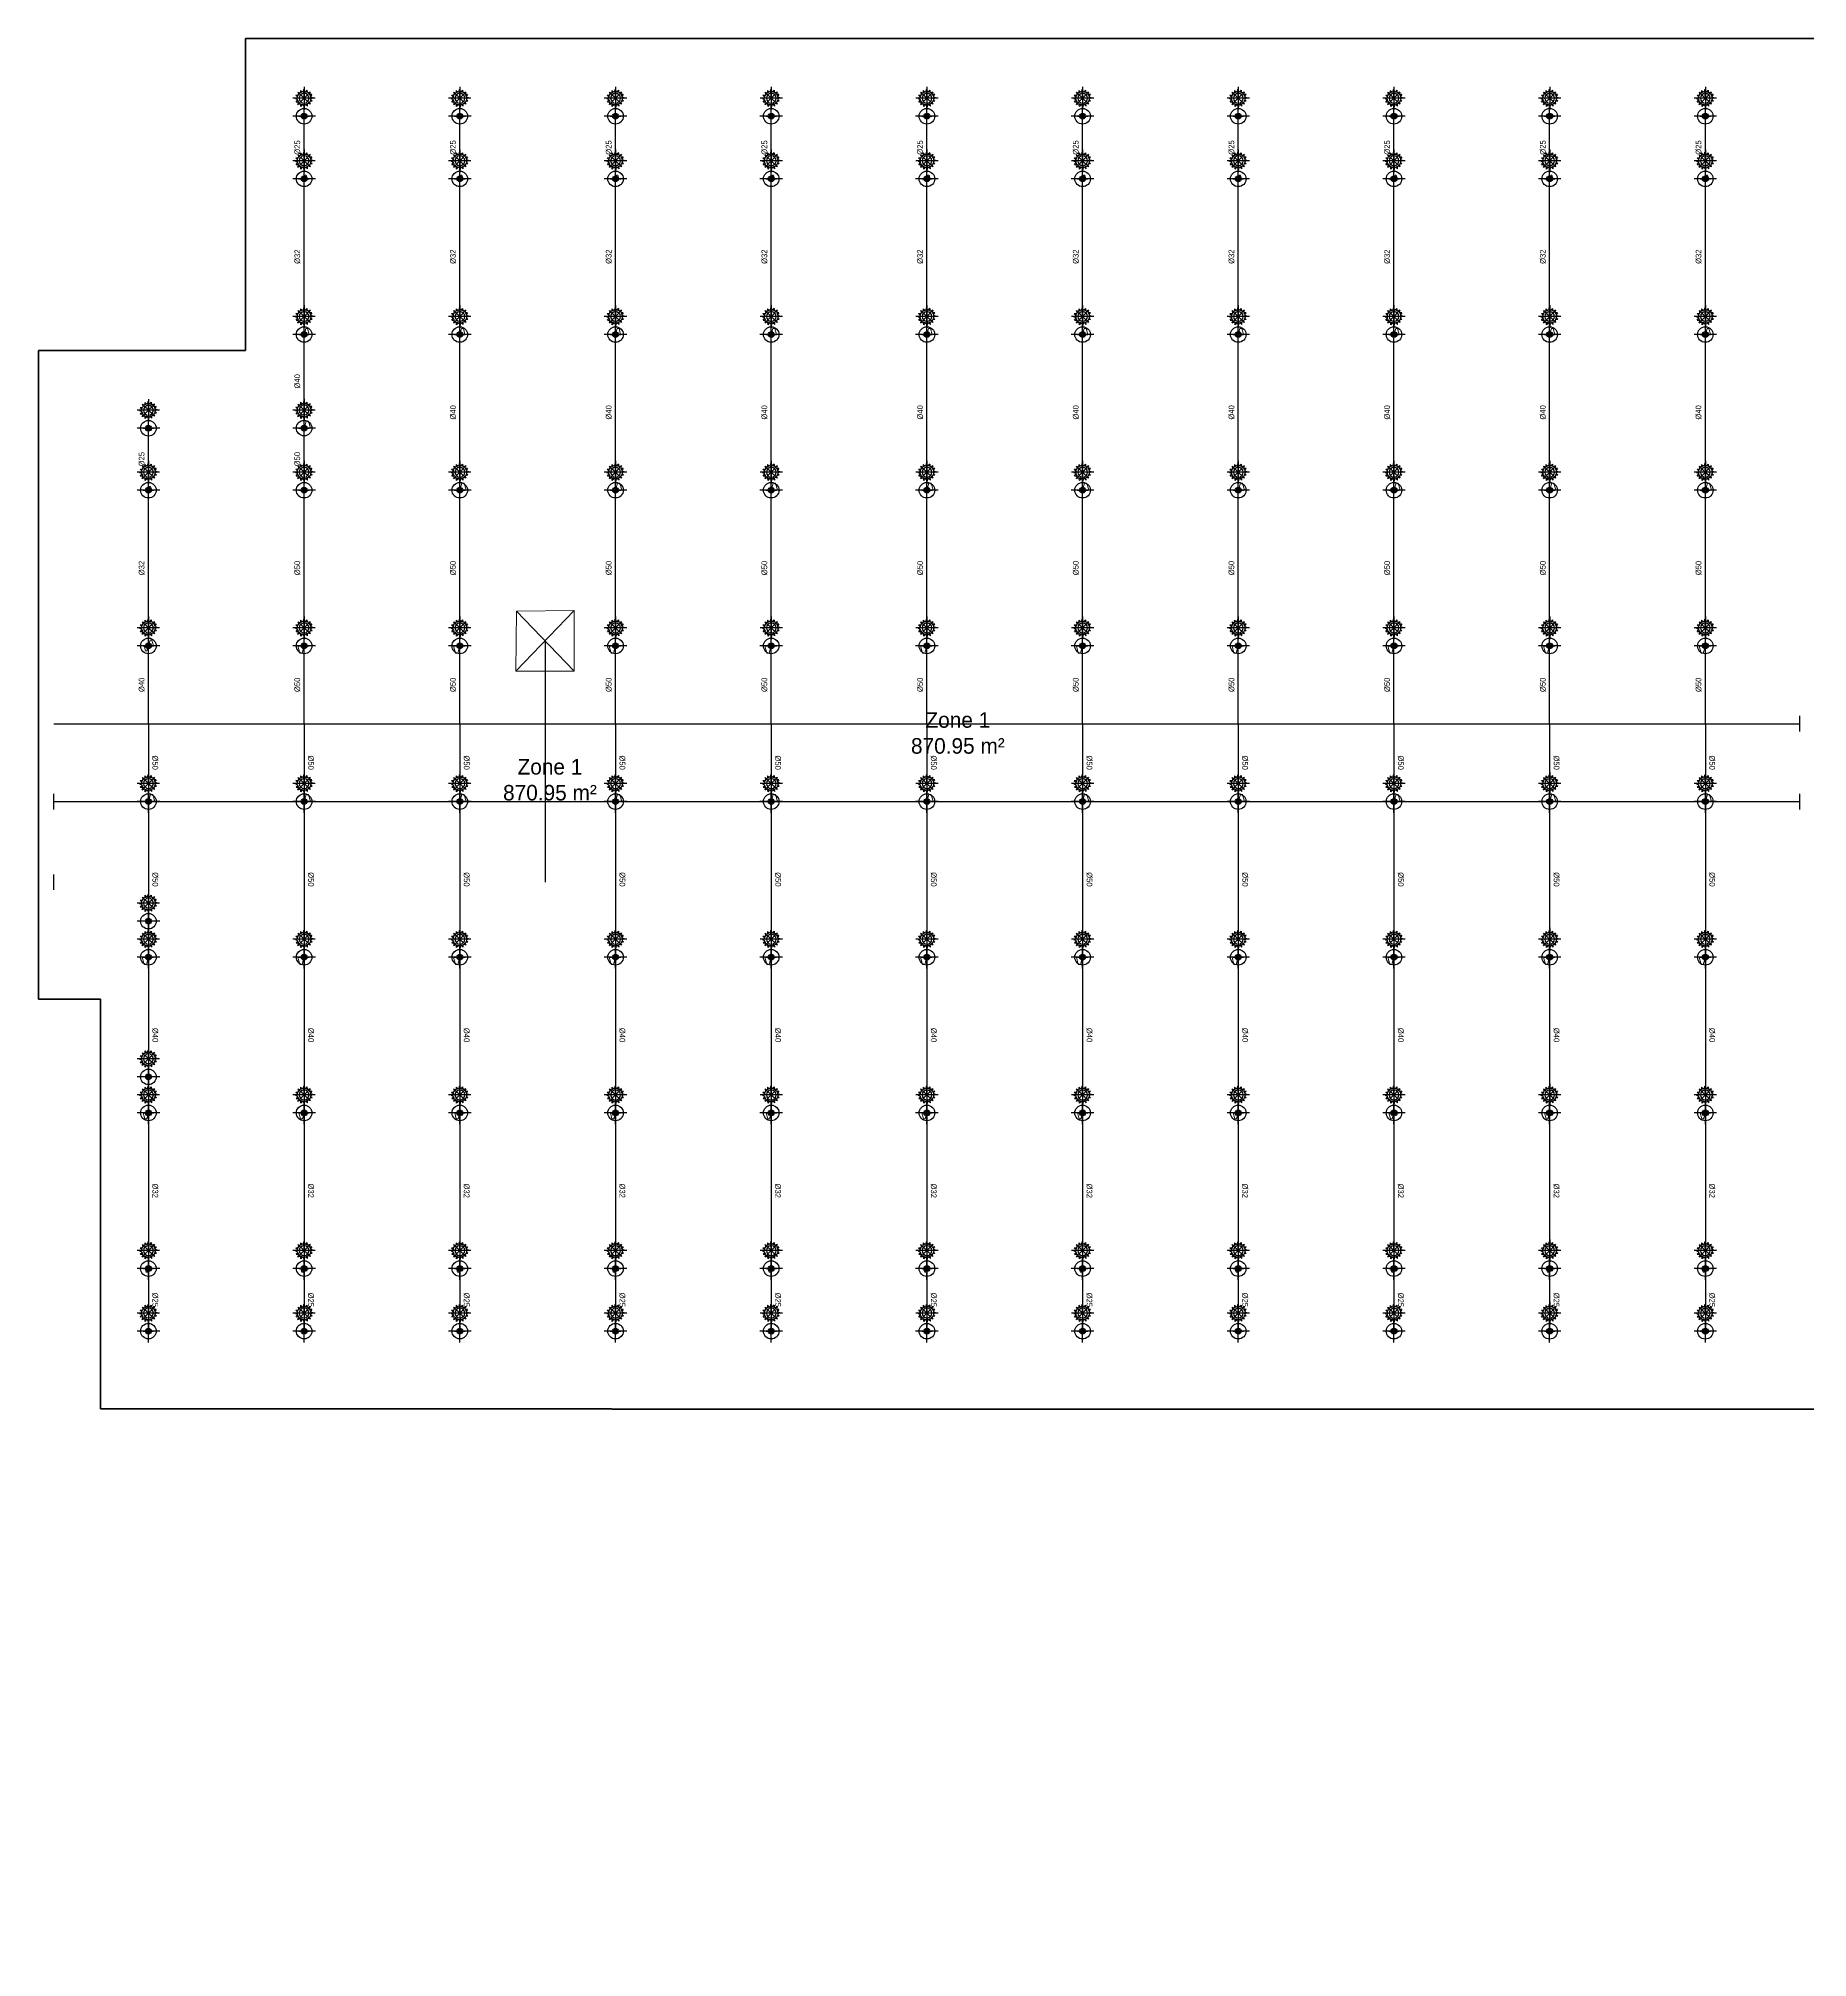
# Model space of a CAD drawing. Header units: millimetres. Extents: x 1706 to 534926, y -578380 to 27192.
# Drawn here: x 214492 to 248583, y -330616 to -293631 of the extents above; entities that cross this region are included whole.
import ezdxf

# ---------------------------------------------------------------- set-up
doc = ezdxf.new("R2010")
doc.units = ezdxf.units.MM
doc.linetypes.add('DASHDOT', pattern=[1, 0.5, -0.25, 0, -0.25])
doc.linetypes.add('DASHED', pattern=[19.05, 12.7, -6.35])
doc.layers.get('0').update_dxf_attribs({"color": 251})
for name, color, linetype in [('25∅', 1, 'DASHDOT'), ('floor boundary', 5, 'Continuous'), ('sprinkler - pipe branch', 1, 'Continuous'), ('sprinkler - pipe branch labels', 7, 'Continuous'), ('sprinkler - pipe branch markers', 8, 'Continuous'), ('sprinkler - pipe main', 1, 'Continuous'), ('sprinkler - pipe reducer', 30, 'Continuous'), ('sprinkler - sprinkler (above)', 4, 'Continuous'), ('sprinkler - zone label', 7, 'Continuous')]:
    doc.layers.add(name, color=color, linetype=linetype)
doc.layers.add('FF-PENDENT SPRINKLER', color=7, linetype='Continuous', true_color=0xcc0099)
doc.layers.add('McD-FIRE-SPRINKLER LINES', color=1, linetype='Continuous', lineweight=9)

# ---------------------------------------------------------------- blocks, each defined once
blk = doc.blocks.new('shaft')
at = {"layer": 'McD-FIRE-SPRINKLER LINES'}
blk.add_lwpolyline([(-550, 570), (-564, -585), (564, -585), (564, 584)], close=True, dxfattribs=at)
for points in [[(564, 584), (-564, -585)], [(-550, 570), (564, -585)]]:
    blk.add_lwpolyline(points, dxfattribs=at)
blk = doc.blocks.new('UPRIGHT SPRINKLER -68°C')
at = {"color": 5}
for p, q in [((-106, 3, 3), (-81, 13, 3)), ((-106, 3, 3), (-82, -7, 3)), ((-74, 76, 3), (-49, 65, 3)), ((-74, 76, 3), (-64, 51, 3)), ((3, 106, 3), (-9, 80, 3)), ((3, 106, 3), (13, 79, 3)), ((76, 74, 3), (49, 63, 3)), ((76, 74, 3), (65, 47, 3)), ((105, -3, 3), (79, 9, 3)), ((-76, -73, 3), (-66, -49, 3)), ((-76, -73, 3), (-53, -63, 3)), ((-4, -105, 3), (-13, -81, 3)), ((-4, -105, 3), (7, -81, 3)), ((72, -77, 3), (47, -66, 3)), ((72, -77, 3), (62, -51, 3)), ((105, -3, 3), (79, -13, 3))]:
    blk.add_line(p, q, dxfattribs=at)
at = {"color": 6}
for p, q in [((-1, -1, 3), (-106, 4, 3)), ((-96, 45, 3), (-78, 25, 3)), ((-96, 45, 3), (-69, 44, 3)), ((72, -77, 3), (-74, 76, 3)), ((-36, 100, 3), (-38, 72, 3)), ((-36, 100, 3), (-17, 79, 3)), ((-1, -1, 3), (3, 106, 3)), ((76, 74, 3), (-1, -1, 3)), ((43, 98, 3), (21, 77, 3)), ((43, 98, 3), (42, 68, 3)), ((99, 38, 3), (70, 39, 3)), ((99, 38, 3), (78, 18, 3)), ((-99, -35, 3), (-80, -18, 3)), ((-99, -35, 3), (-74, -36, 3)), ((-76, -73, 3), (-1, -1, 3)), ((-45, -95, 3), (-44, -70, 3)), ((-45, -95, 3), (-26, -78, 3)), ((-1, -1, 3), (-4, -105, 3)), ((-1, -1, 3), (105, -3, 3)), ((36, -98, 3), (19, -79, 3)), ((36, -98, 3), (38, -72, 3)), ((96, -43, 3), (69, -42, 3)), ((96, -43, 3), (77, -22, 3))]:
    blk.add_line(p, q, dxfattribs=at)
at = {"color": 5, "elevation": 3}
for points in [[(-1, -136), (-1, 135)], [(-137, -1), (135, -1)]]:
    blk.add_lwpolyline(points, dxfattribs=at)
at = {"color": 3}
blk.add_circle((-1, -1, 3), 59.2, dxfattribs=at)
at = {"color": 5}
for start, end in [(140.8422, 170.3714), (95.6315, 125.6992), (51.7639, 79.8685), (6.8313, 35.8146), (184.8407, 216.5012), (230.6178, 261.7138), (276.0216, 306.5945), (321.5184, 351.2266)]:
    blk.add_arc((-1, -1, 3), 81.1, start, end, dxfattribs=at)
blk = doc.blocks.new('PENDENT SPRINKLER (RG)')
at = {"linetype": 'Continuous', "extrusion": (0.000667552, -0.000166966, 1)}
h = blk.add_hatch(color=5, dxfattribs=at)
h.dxf.hatch_style = 1
edge = h.paths.add_edge_path()
edge.add_arc((0, 0), 56.7, 44.562, 404.562, ccw=False)
at = {"layer": '25∅', "linetype": 'Continuous', "extrusion": (0.000667552, -0.000166966, 1)}
h = blk.add_hatch(color=5, dxfattribs=at)
h.dxf.hatch_style = 1
edge = h.paths.add_edge_path()
edge.add_arc((0, 0), 56.7, 44.562, 404.562, ccw=False)
at = {"color": 222, "linetype": 'Continuous', "true_color": 0xcc0099, "extrusion": (0.000667073, -0.000166479, 1)}
for points in [[(0, -217), (0, 217)], [(-217, 0), (217, 0)]]:
    blk.add_lwpolyline(points, dxfattribs=at)
at = {"color": 222, "linetype": 'Continuous', "true_color": 0xcc0099, "extrusion": (0.000667552, -0.000166966, 1)}
blk.add_circle((0, 0), 150, dxfattribs=at)
at = {"color": 5, "linetype": 'Continuous', "extrusion": (0.000667552, -0.000166966, 1)}
blk.add_circle((0, 0), 56.7, dxfattribs=at)
at = {"layer": '25∅', "color": 5, "linetype": 'Continuous', "extrusion": (0.000667552, -0.000166966, 1)}
blk.add_circle((0, 0), 56.7, dxfattribs=at)
at = {"layer": 'FF-PENDENT SPRINKLER', "extrusion": (1.02436e-19, 0, -1), "xscale": 1.588226225829954, "yscale": 1.588226225829954, "zscale": 1.588226225829954}
blk.add_blockref('UPRIGHT SPRINKLER -68°C', (-346, 1, -4), dxfattribs=at)
blk = doc.blocks.new('reducer')
at = {"layer": 'McD-FIRE-SPRINKLER LINES'}
blk.add_lwpolyline([(16, 55), (33, 55), (48, 0), (0, 0)], close=True, dxfattribs=at)

msp = doc.modelspace()

# ---------------------------------------------------------------- linework, layer by layer
at = {"layer": 'floor boundary'}
msp.add_lwpolyline([(218479.997, -293630.746), (218479.997, -299642.747), (214491.998, -299646.032), (214491.998, -312142.747), (215691.997, -312142.747), (215691.997, -320042.746), (264462.784, -320045.747), (264541.957, -330615.509), (289041.997, -330615.509), (289041.997, -320054.747), (337892.001, -320042.746), (337892.001, -312142.747), (339091.998, -312142.747), (339091.998, -299642.747), (335103.997, -299642.747), (335091.997, -293630.746)], close=True, dxfattribs=at)
at = {"layer": 'floor boundary', "linetype": 'DASHED'}
for points in [[(214491.998, -299646.032), (214491.998, -312142.747), (215691.997, -312142.747), (215691.997, -320042.746), (248733.2, -320044.779), (248733.2, -293630.746), (218479.997, -293630.746), (218479.997, -299642.747)], [(248733.2, -293630.746), (248733.2, -320044.779), (215691.997, -320042.746), (215691.997, -312142.747), (214491.998, -312142.747), (214491.998, -299646.032), (218479.997, -299642.747), (218479.997, -293630.746)]]:
    msp.add_lwpolyline(points, close=True, dxfattribs=at)
at = {"layer": 'McD-FIRE-SPRINKLER LINES'}
msp.add_lwpolyline([(218479.997, -293630.746), (218479.997, -299642.747), (214491.998, -299646.032), (214491.998, -312142.747), (215691.997, -312142.747), (215691.997, -320042.746), (264462.784, -320045.747), (264541.957, -330615.509), (289041.997, -330615.509), (289041.997, -320054.747), (337892.001, -320042.746), (337892.001, -312142.747), (339091.998, -312142.747), (339091.998, -299642.747), (335103.997, -299642.747), (335091.997, -293630.746)], close=True, dxfattribs=at)
at = {"layer": 'sprinkler - pipe branch'}
for points in [[(219612.599, -296337.762), (219612.599, -295130.746)], [(222612.599, -296337.762), (222612.599, -295130.746)], [(225612.599, -296337.762), (225612.599, -295130.746)], [(228612.599, -296337.762), (228612.599, -295130.746)], [(231612.599, -296337.762), (231612.599, -295130.746)], [(234612.599, -296337.762), (234612.599, -295130.746)], [(237612.599, -296337.762), (237612.599, -295130.746)], [(240612.599, -296337.762), (240612.599, -295130.746)], [(243612.599, -296337.762), (243612.599, -295130.746)], [(246612.599, -296337.762), (246612.599, -295130.746)], [(219612.599, -299337.762), (219612.599, -296337.762)], [(222612.599, -299337.762), (222612.599, -296337.762)], [(225612.599, -299337.762), (225612.599, -296337.762)], [(228612.599, -299337.762), (228612.599, -296337.762)], [(231612.599, -299337.762), (231612.599, -296337.762)], [(234612.599, -299337.762), (234612.599, -296337.762)], [(237612.599, -299337.762), (237612.599, -296337.762)], [(240612.599, -299337.762), (240612.599, -296337.762)], [(243612.599, -299337.762), (243612.599, -296337.762)], [(246612.599, -299337.762), (246612.599, -296337.762)], [(219612.599, -301141.814), (219612.599, -299337.762)], [(222612.599, -302337.762), (222612.599, -299337.762)], [(225612.599, -302337.762), (225612.599, -299337.762)], [(228612.599, -302337.762), (228612.599, -299337.762)], [(231612.599, -302337.762), (231612.599, -299337.762)], [(234612.599, -302337.762), (234612.599, -299337.762)], [(237612.599, -302337.762), (237612.599, -299337.762)], [(240612.599, -302337.762), (240612.599, -299337.762)], [(243612.599, -302337.762), (243612.599, -299337.762)], [(246612.599, -302337.762), (246612.599, -299337.762)], [(216612.599, -302337.762), (216612.599, -301144.285)], [(219612.599, -302337.762), (219612.599, -301141.814)], [(216612.599, -305337.762), (216612.599, -302337.762)], [(219612.599, -305337.762), (219612.599, -302337.762)], [(222612.599, -305337.762), (222612.599, -302337.762)], [(225612.599, -305337.762), (225612.599, -302337.762)], [(228612.599, -305337.762), (228612.599, -302337.762)], [(231612.599, -305337.762), (231612.599, -302337.762)], [(234612.599, -305337.762), (234612.599, -302337.762)], [(237612.599, -305337.762), (237612.599, -302337.762)], [(240612.599, -305337.762), (240612.599, -302337.762)], [(243612.599, -305337.762), (243612.599, -302337.762)], [(246612.599, -305337.762), (246612.599, -302337.762)], [(216612.599, -306837.762), (216612.599, -305337.762)], [(219612.599, -306837.762), (219612.599, -305337.762)], [(222612.599, -306837.762), (222612.599, -305337.762)], [(225612.599, -306837.762), (225612.599, -305337.762)], [(228612.599, -306837.762), (228612.599, -305337.762)], [(231612.599, -306837.762), (231612.599, -305337.762)], [(234612.599, -306837.762), (234612.599, -305337.762)], [(237612.599, -306837.762), (237612.599, -305337.762)], [(240612.599, -306837.762), (240612.599, -305337.762)], [(243612.599, -306837.762), (243612.599, -305337.762)], [(246612.599, -306837.762), (246612.599, -305337.762)], [(216612.599, -306837.762), (216612.599, -308337.762)], [(219612.599, -306837.762), (219612.599, -308337.762)], [(222612.599, -306837.762), (222612.599, -308337.762)], [(225612.599, -306837.762), (225612.599, -308337.762)], [(228612.599, -306837.762), (228612.599, -308337.762)], [(231612.599, -306837.762), (231612.599, -308337.762)], [(234612.599, -306837.762), (234612.599, -308337.762)], [(237612.599, -306837.762), (237612.599, -308337.762)], [(240612.599, -306837.762), (240612.599, -308337.762)], [(243612.599, -306837.762), (243612.599, -308337.762)], [(246612.599, -306837.762), (246612.599, -308337.762)], [(216612.599, -308337.762), (216612.599, -311337.762)], [(219612.599, -308337.762), (219612.599, -311337.762)], [(222612.599, -308337.762), (222612.599, -311337.762)], [(225612.599, -308337.762), (225612.599, -311337.762)], [(228612.599, -308337.762), (228612.599, -311337.762)], [(231612.599, -308337.762), (231612.599, -311337.762)], [(234612.599, -308337.762), (234612.599, -311337.762)], [(237612.599, -308337.762), (237612.599, -311337.762)], [(240612.599, -308337.762), (240612.599, -311337.762)], [(243612.599, -308337.762), (243612.599, -311337.762)], [(246612.599, -308337.762), (246612.599, -311337.762)], [(216612.599, -311337.762), (216612.599, -314337.762)], [(219612.599, -311337.762), (219612.599, -314337.762)], [(222612.599, -311337.762), (222612.599, -314337.762)], [(225612.599, -311337.762), (225612.599, -314337.762)], [(228612.599, -311337.762), (228612.599, -314337.762)], [(231612.599, -311337.762), (231612.599, -314337.762)], [(234612.599, -311337.762), (234612.599, -314337.762)], [(237612.599, -311337.762), (237612.599, -314337.762)], [(240612.599, -311337.762), (240612.599, -314337.762)], [(243612.599, -311337.762), (243612.599, -314337.762)], [(246612.599, -311337.762), (246612.599, -314337.762)], [(216612.599, -314337.762), (216612.599, -317337.762)], [(219612.599, -314337.762), (219612.599, -317337.762)], [(222612.599, -314337.762), (222612.599, -317337.762)], [(225612.599, -314337.762), (225612.599, -317337.762)], [(228612.599, -314337.762), (228612.599, -317337.762)], [(231612.599, -314337.762), (231612.599, -317337.762)], [(234612.599, -314337.762), (234612.599, -317337.762)], [(237612.599, -314337.762), (237612.599, -317337.762)], [(240612.599, -314337.762), (240612.599, -317337.762)], [(243612.599, -314337.762), (243612.599, -317337.762)], [(246612.599, -314337.762), (246612.599, -317337.762)], [(216612.599, -317337.762), (216612.599, -318542.802)], [(219612.599, -317337.762), (219612.599, -318542.987)], [(222612.599, -317337.762), (222612.599, -318543.172)], [(225612.599, -317337.762), (225612.599, -318543.356)], [(228612.599, -317337.762), (228612.599, -318543.541)], [(231612.599, -317337.762), (231612.599, -318543.725)], [(234612.599, -317337.762), (234612.599, -318543.91)], [(237612.599, -317337.762), (237612.599, -318544.095)], [(240612.599, -317337.762), (240612.599, -318544.279)], [(243612.599, -317337.762), (243612.599, -318544.464)], [(246612.599, -317337.762), (246612.599, -318544.648)]]:
    msp.add_lwpolyline(points, dxfattribs=at)
at = {"layer": 'sprinkler - pipe branch markers'}
for p, q in [((219512.599, -295130.746), (219712.599, -295130.746)), ((222512.599, -295130.746), (222712.599, -295130.746)), ((225512.599, -295130.746), (225712.599, -295130.746)), ((228512.599, -295130.746), (228712.599, -295130.746)), ((231512.599, -295130.746), (231712.599, -295130.746)), ((234512.599, -295130.746), (234712.599, -295130.746)), ((237512.599, -295130.746), (237712.599, -295130.746)), ((240512.599, -295130.746), (240712.599, -295130.746)), ((243512.599, -295130.746), (243712.599, -295130.746)), ((246512.599, -295130.746), (246712.599, -295130.746)), ((219512.599, -296337.762), (219712.599, -296337.762)), ((222512.599, -296337.762), (222712.599, -296337.762)), ((225512.599, -296337.762), (225712.599, -296337.762)), ((228512.599, -296337.762), (228712.599, -296337.762)), ((231512.599, -296337.762), (231712.599, -296337.762)), ((234512.599, -296337.762), (234712.599, -296337.762)), ((237512.599, -296337.762), (237712.599, -296337.762)), ((240512.599, -296337.762), (240712.599, -296337.762)), ((243512.599, -296337.762), (243712.599, -296337.762)), ((246512.599, -296337.762), (246712.599, -296337.762)), ((219512.599, -299337.762), (219712.599, -299337.762)), ((222512.599, -299337.762), (222712.599, -299337.762)), ((225512.599, -299337.762), (225712.599, -299337.762)), ((228512.599, -299337.762), (228712.599, -299337.762)), ((231512.599, -299337.762), (231712.599, -299337.762)), ((234512.599, -299337.762), (234712.599, -299337.762)), ((237512.599, -299337.762), (237712.599, -299337.762)), ((240512.599, -299337.762), (240712.599, -299337.762)), ((243512.599, -299337.762), (243712.599, -299337.762)), ((246512.599, -299337.762), (246712.599, -299337.762)), ((216512.599, -301144.285), (216712.599, -301144.285)), ((219512.599, -301141.814), (219712.599, -301141.814)), ((216512.599, -302337.762), (216712.599, -302337.762)), ((219512.599, -302337.762), (219712.599, -302337.762)), ((222512.599, -302337.762), (222712.599, -302337.762)), ((225512.599, -302337.762), (225712.599, -302337.762)), ((228512.599, -302337.762), (228712.599, -302337.762)), ((231512.599, -302337.762), (231712.599, -302337.762)), ((234512.599, -302337.762), (234712.599, -302337.762)), ((237512.599, -302337.762), (237712.599, -302337.762)), ((240512.599, -302337.762), (240712.599, -302337.762)), ((243512.599, -302337.762), (243712.599, -302337.762)), ((246512.599, -302337.762), (246712.599, -302337.762)), ((216512.599, -305337.762), (216712.599, -305337.762)), ((219512.599, -305337.762), (219712.599, -305337.762)), ((222512.599, -305337.762), (222712.599, -305337.762)), ((225512.599, -305337.762), (225712.599, -305337.762)), ((228512.599, -305337.762), (228712.599, -305337.762)), ((231512.599, -305337.762), (231712.599, -305337.762)), ((234512.599, -305337.762), (234712.599, -305337.762)), ((237512.599, -305337.762), (237712.599, -305337.762)), ((240512.599, -305337.762), (240712.599, -305337.762)), ((243512.599, -305337.762), (243712.599, -305337.762)), ((246512.599, -305337.762), (246712.599, -305337.762)), ((216512.599, -308337.762), (216712.599, -308337.762)), ((219512.599, -308337.762), (219712.599, -308337.762)), ((222512.599, -308337.762), (222712.599, -308337.762)), ((225512.599, -308337.762), (225712.599, -308337.762)), ((228512.599, -308337.762), (228712.599, -308337.762)), ((231512.599, -308337.762), (231712.599, -308337.762)), ((234512.599, -308337.762), (234712.599, -308337.762)), ((237512.599, -308337.762), (237712.599, -308337.762)), ((240512.599, -308337.762), (240712.599, -308337.762)), ((243512.599, -308337.762), (243712.599, -308337.762)), ((246512.599, -308337.762), (246712.599, -308337.762)), ((216512.599, -311337.762), (216712.599, -311337.762)), ((219512.599, -311337.762), (219712.599, -311337.762)), ((222512.599, -311337.762), (222712.599, -311337.762)), ((225512.599, -311337.762), (225712.599, -311337.762)), ((228512.599, -311337.762), (228712.599, -311337.762)), ((231512.599, -311337.762), (231712.599, -311337.762)), ((234512.599, -311337.762), (234712.599, -311337.762)), ((237512.599, -311337.762), (237712.599, -311337.762)), ((240512.599, -311337.762), (240712.599, -311337.762)), ((243512.599, -311337.762), (243712.599, -311337.762)), ((246512.599, -311337.762), (246712.599, -311337.762)), ((216512.599, -314337.762), (216712.599, -314337.762)), ((219512.599, -314337.762), (219712.599, -314337.762)), ((222512.599, -314337.762), (222712.599, -314337.762)), ((225512.599, -314337.762), (225712.599, -314337.762)), ((228512.599, -314337.762), (228712.599, -314337.762)), ((231512.599, -314337.762), (231712.599, -314337.762)), ((234512.599, -314337.762), (234712.599, -314337.762)), ((237512.599, -314337.762), (237712.599, -314337.762)), ((240512.599, -314337.762), (240712.599, -314337.762)), ((243512.599, -314337.762), (243712.599, -314337.762)), ((246512.599, -314337.762), (246712.599, -314337.762)), ((216512.599, -317337.762), (216712.599, -317337.762)), ((219512.599, -317337.762), (219712.599, -317337.762)), ((222512.599, -317337.762), (222712.599, -317337.762)), ((225512.599, -317337.762), (225712.599, -317337.762)), ((228512.599, -317337.762), (228712.599, -317337.762)), ((231512.599, -317337.762), (231712.599, -317337.762)), ((234512.599, -317337.762), (234712.599, -317337.762)), ((237512.599, -317337.762), (237712.599, -317337.762)), ((240512.599, -317337.762), (240712.599, -317337.762)), ((243512.599, -317337.762), (243712.599, -317337.762)), ((246512.599, -317337.762), (246712.599, -317337.762)), ((216512.599, -318542.802), (216712.599, -318542.802)), ((219512.599, -318542.987), (219712.599, -318542.987)), ((222512.599, -318543.172), (222712.599, -318543.172)), ((225512.599, -318543.356), (225712.599, -318543.356)), ((228512.599, -318543.541), (228712.599, -318543.541)), ((231512.599, -318543.725), (231712.599, -318543.725)), ((234512.599, -318543.91), (234712.599, -318543.91)), ((237512.599, -318544.095), (237712.599, -318544.095)), ((240512.599, -318544.279), (240712.599, -318544.279)), ((243512.599, -318544.464), (243712.599, -318544.464)), ((246512.599, -318544.648), (246712.599, -318544.648))]:
    msp.add_line(p, q, dxfattribs=at)
at = {"layer": 'sprinkler - pipe main', "elevation": 0.226}
for points in [[(224254.207, -305239.002), (224254.207, -309891.436)], [(214791.81, -310041.436), (214791.81, -309741.436)]]:
    msp.add_lwpolyline(points, dxfattribs=at)
at = {"layer": 'sprinkler - pipe main'}
for points in [[(224254.207, -305239.002), (224254.207, -308337.762)], [(214791.998, -306837.762), (248433.2, -306837.762)], [(248433.2, -306987.762), (248433.2, -306687.762)], [(214791.998, -308487.762), (214791.998, -308187.762)], [(214791.998, -308337.762), (248433.2, -308337.762)], [(248433.2, -308487.762), (248433.2, -308187.762)]]:
    msp.add_lwpolyline(points, dxfattribs=at)

# ---------------------------------------------------------------- block references
at = {"layer": 'McD-FIRE-SPRINKLER LINES'}
msp.add_blockref('shaft', (224254.207, -305239.002, 0.226), dxfattribs=at)
at = {"layer": 'sprinkler - pipe reducer', "color": 30}
for p, xscale, yscale, zscale in [((219612.599, -296337.762), 1.271941932564014, 1.271941932564014, 1.271941932564014), ((222612.599, -296337.762), 1.271941932564014, 1.271941932564014, 1.271941932564014), ((225612.599, -296337.762), 1.271941932564014, 1.271941932564014, 1.271941932564014), ((228612.599, -296337.762), 1.271941932564014, 1.271941932564014, 1.271941932564014), ((231612.599, -296337.762), 1.271941932564014, 1.271941932564014, 1.271941932564014), ((234612.599, -296337.762), 1.271941932564014, 1.271941932564014, 1.271941932564014), ((237612.599, -296337.762), 1.271941932564014, 1.271941932564014, 1.271941932564014), ((240612.599, -296337.762), 1.271941932564014, 1.271941932564014, 1.271941932564014), ((243612.599, -296337.762), 1.271941932564014, 1.271941932564014, 1.271941932564014), ((246612.599, -296337.762), 1.271941932564014, 1.271941932564014, 1.271941932564014), ((219612.599, -299337.762), 2.061508256296826, 2.061508256296826, 2.061508256296826), ((222612.599, -299337.762), 2.061508256296826, 2.061508256296826, 2.061508256296826), ((225612.599, -299337.762), 2.061508256296826, 2.061508256296826, 2.061508256296826), ((228612.599, -299337.762), 2.061508256296826, 2.061508256296826, 2.061508256296826), ((231612.599, -299337.762), 2.061508256296826, 2.061508256296826, 2.061508256296826), ((234612.599, -299337.762), 2.061508256296826, 2.061508256296826, 2.061508256296826), ((237612.599, -299337.762), 2.061508256296826, 2.061508256296826, 2.061508256296826), ((240612.599, -299337.762), 2.061508256296826, 2.061508256296826, 2.061508256296826), ((243612.599, -299337.762), 2.061508256296826, 2.061508256296826, 2.061508256296826), ((246612.599, -299337.762), 2.061508256296826, 2.061508256296826, 2.061508256296826), ((219612.599, -301141.814), 2.5, 2.5, 2.5), ((216612.599, -302337.762), 1.271941932564014, 1.271941932564014, 1.271941932564014), ((222612.599, -302337.762), 2.5, 2.5, 2.5), ((225612.599, -302337.762), 2.5, 2.5, 2.5), ((228612.599, -302337.762), 2.5, 2.5, 2.5), ((231612.599, -302337.762), 2.5, 2.5, 2.5), ((234612.599, -302337.762), 2.5, 2.5, 2.5), ((237612.599, -302337.762), 2.5, 2.5, 2.5), ((240612.599, -302337.762), 2.5, 2.5, 2.5), ((243612.599, -302337.762), 2.5, 2.5, 2.5), ((246612.599, -302337.762), 2.5, 2.5, 2.5), ((216612.599, -305337.762), 2.061508256296826, 2.061508256296826, 2.061508256296826), ((216612.599, -308337.762), 2.5, 2.5, 2.5), ((219612.599, -308337.762), 2.5, 2.5, 2.5), ((222612.599, -308337.762), 2.5, 2.5, 2.5), ((225612.599, -308337.762), 2.5, 2.5, 2.5), ((228612.599, -308337.762), 2.5, 2.5, 2.5), ((231612.599, -308337.762), 2.5, 2.5, 2.5), ((234612.599, -308337.762), 2.5, 2.5, 2.5), ((237612.599, -308337.762), 2.5, 2.5, 2.5), ((240612.599, -308337.762), 2.5, 2.5, 2.5), ((243612.599, -308337.762), 2.5, 2.5, 2.5), ((246612.599, -308337.762), 2.5, 2.5, 2.5)]:
    msp.add_blockref('reducer', p, dxfattribs=dict(at, xscale=xscale, yscale=yscale, zscale=zscale))
at = {"layer": 'sprinkler - pipe reducer', "color": 30, "rotation": 180}
for p, xscale, yscale, zscale in [((216612.599, -305337.762), 1.765756799923288, 1.765756799923288, 1.765756799923288), ((219612.599, -305337.762), 2.5, 2.5, 2.5), ((222612.599, -305337.762), 2.5, 2.5, 2.5), ((225612.599, -305337.762), 2.5, 2.5, 2.5), ((228612.599, -305337.762), 2.5, 2.5, 2.5), ((231612.599, -305337.762), 2.5, 2.5, 2.5), ((234612.599, -305337.762), 2.5, 2.5, 2.5), ((237612.599, -305337.762), 2.5, 2.5, 2.5), ((240612.599, -305337.762), 2.5, 2.5, 2.5), ((243612.599, -305337.762), 2.5, 2.5, 2.5), ((246612.599, -305337.762), 2.5, 2.5, 2.5), ((216612.599, -311337.762), 2.5, 2.5, 2.5), ((219612.599, -311337.762), 2.5, 2.5, 2.5), ((222612.599, -311337.762), 2.5, 2.5, 2.5), ((225612.599, -311337.762), 2.5, 2.5, 2.5), ((228612.599, -311337.762), 2.5, 2.5, 2.5), ((231612.599, -311337.762), 2.5, 2.5, 2.5), ((234612.599, -311337.762), 2.5, 2.5, 2.5), ((237612.599, -311337.762), 2.5, 2.5, 2.5), ((240612.599, -311337.762), 2.5, 2.5, 2.5), ((243612.599, -311337.762), 2.5, 2.5, 2.5), ((246612.599, -311337.762), 2.5, 2.5, 2.5), ((216612.599, -314337.762), 2.061508256296826, 2.061508256296826, 2.061508256296826), ((219612.599, -314337.762), 2.061508256296826, 2.061508256296826, 2.061508256296826), ((222612.599, -314337.762), 2.061508256296826, 2.061508256296826, 2.061508256296826), ((225612.599, -314337.762), 2.061508256296826, 2.061508256296826, 2.061508256296826), ((228612.599, -314337.762), 2.061508256296826, 2.061508256296826, 2.061508256296826), ((231612.599, -314337.762), 2.061508256296826, 2.061508256296826, 2.061508256296826), ((234612.599, -314337.762), 2.061508256296826, 2.061508256296826, 2.061508256296826), ((237612.599, -314337.762), 2.061508256296826, 2.061508256296826, 2.061508256296826), ((240612.599, -314337.762), 2.061508256296826, 2.061508256296826, 2.061508256296826), ((243612.599, -314337.762), 2.061508256296826, 2.061508256296826, 2.061508256296826), ((246612.599, -314337.762), 2.061508256296826, 2.061508256296826, 2.061508256296826), ((216612.599, -317337.762), 1.271941932564014, 1.271941932564014, 1.271941932564014), ((219612.599, -317337.762), 1.271941932564014, 1.271941932564014, 1.271941932564014), ((222612.599, -317337.762), 1.271941932564014, 1.271941932564014, 1.271941932564014), ((225612.599, -317337.762), 1.271941932564014, 1.271941932564014, 1.271941932564014), ((228612.599, -317337.762), 1.271941932564014, 1.271941932564014, 1.271941932564014), ((231612.599, -317337.762), 1.271941932564014, 1.271941932564014, 1.271941932564014), ((234612.599, -317337.762), 1.271941932564014, 1.271941932564014, 1.271941932564014), ((237612.599, -317337.762), 1.271941932564014, 1.271941932564014, 1.271941932564014), ((240612.599, -317337.762), 1.271941932564014, 1.271941932564014, 1.271941932564014), ((243612.599, -317337.762), 1.271941932564014, 1.271941932564014, 1.271941932564014), ((246612.599, -317337.762), 1.271941932564014, 1.271941932564014, 1.271941932564014)]:
    msp.add_blockref('reducer', p, dxfattribs=dict(at, xscale=xscale, yscale=yscale, zscale=zscale))
at = {"layer": 'sprinkler - sprinkler (above)', "rotation": 90}
for p in [(219612.599, -295130.746), (222612.599, -295130.746), (225612.599, -295130.746), (228612.599, -295130.746), (231612.599, -295130.746), (234612.599, -295130.746), (237612.599, -295130.746), (240612.599, -295130.746), (243612.599, -295130.746), (246612.599, -295130.746), (219612.599, -296337.762), (222612.599, -296337.762), (225612.599, -296337.762), (228612.599, -296337.762), (231612.599, -296337.762), (234612.599, -296337.762), (237612.599, -296337.762), (240612.599, -296337.762), (243612.599, -296337.762), (246612.599, -296337.762), (219612.599, -299337.762), (222612.599, -299337.762), (225612.599, -299337.762), (228612.599, -299337.762), (231612.599, -299337.762), (234612.599, -299337.762), (237612.599, -299337.762), (240612.599, -299337.762), (243612.599, -299337.762), (246612.599, -299337.762), (216612.599, -301144.285), (219612.599, -301141.814), (216612.599, -302337.762), (219612.599, -302337.762), (222612.599, -302337.762), (225612.599, -302337.762), (228612.599, -302337.762), (231612.599, -302337.762), (234612.599, -302337.762), (237612.599, -302337.762), (240612.599, -302337.762), (243612.599, -302337.762), (246612.599, -302337.762), (216612.599, -305337.762), (219612.599, -305337.762), (222612.599, -305337.762), (225612.599, -305337.762), (228612.599, -305337.762), (231612.599, -305337.762), (234612.599, -305337.762), (237612.599, -305337.762), (240612.599, -305337.762), (243612.599, -305337.762), (246612.599, -305337.762), (216612.599, -308337.762), (219612.599, -308337.762), (222612.599, -308337.762), (225612.599, -308337.762), (228612.599, -308337.762), (231612.599, -308337.762), (234612.599, -308337.762), (237612.599, -308337.762), (240612.599, -308337.762), (243612.599, -308337.762), (246612.599, -308337.762), (216612.599, -310642.747), (216612.599, -311337.762), (219612.599, -311337.762), (222612.599, -311337.762), (225612.599, -311337.762), (228612.599, -311337.762), (231612.599, -311337.762), (234612.599, -311337.762), (237612.599, -311337.762), (240612.599, -311337.762), (243612.599, -311337.762), (246612.599, -311337.762), (216612.599, -313642.747), (216612.599, -314337.762), (219612.599, -314337.762), (222612.599, -314337.762), (225612.599, -314337.762), (228612.599, -314337.762), (231612.599, -314337.762), (234612.599, -314337.762), (237612.599, -314337.762), (240612.599, -314337.762), (243612.599, -314337.762), (246612.599, -314337.762), (216612.599, -317337.762), (219612.599, -317337.762), (222612.599, -317337.762), (225612.599, -317337.762), (228612.599, -317337.762), (231612.599, -317337.762), (234612.599, -317337.762), (237612.599, -317337.762), (240612.599, -317337.762), (243612.599, -317337.762), (246612.599, -317337.762), (216612.599, -318542.802), (219612.599, -318542.987), (222612.599, -318543.172), (225612.599, -318543.356), (228612.599, -318543.541), (231612.599, -318543.725), (234612.599, -318543.91), (237612.599, -318544.095), (240612.599, -318544.279), (243612.599, -318544.464), (246612.599, -318544.648)]:
    msp.add_blockref('PENDENT SPRINKLER (RG)', p, dxfattribs=at)

# ---------------------------------------------------------------- texts
at = {"layer": 'sprinkler - pipe branch labels', "char_height": 110, "attachment_point": 5}
for s, insert, rotation in [('Ø25', (219482.599, -295734.254), 90), ('Ø25', (222482.599, -295734.254), 90), ('Ø25', (225482.599, -295734.254), 90), ('Ø25', (228482.599, -295734.254), 90), ('Ø25', (231482.599, -295734.254), 90), ('Ø25', (234482.599, -295734.254), 90), ('Ø25', (237482.599, -295734.254), 90), ('Ø25', (240482.599, -295734.254), 90), ('Ø25', (243482.599, -295734.254), 90), ('Ø25', (246482.599, -295734.254), 90), ('Ø32', (219482.599, -297837.762), 90), ('Ø32', (222482.599, -297837.762), 90), ('Ø32', (225482.599, -297837.762), 90), ('Ø32', (228482.599, -297837.762), 90), ('Ø32', (231482.599, -297837.762), 90), ('Ø32', (234482.599, -297837.762), 90), ('Ø32', (237482.599, -297837.762), 90), ('Ø32', (240482.599, -297837.762), 90), ('Ø32', (243482.599, -297837.762), 90), ('Ø32', (246482.599, -297837.762), 90), ('Ø40', (219482.599, -300239.788), 90), ('Ø40', (222482.599, -300837.762), 90), ('Ø40', (225482.599, -300837.762), 90), ('Ø40', (228482.599, -300837.762), 90), ('Ø40', (231482.599, -300837.762), 90), ('Ø40', (234482.599, -300837.762), 90), ('Ø40', (237482.599, -300837.762), 90), ('Ø40', (240482.599, -300837.762), 90), ('Ø40', (243482.599, -300837.762), 90), ('Ø40', (246482.599, -300837.762), 90), ('Ø25', (216482.599, -301741.024), 90), ('Ø50', (219482.599, -301739.788), 90), ('Ø32', (216482.599, -303837.762), 90), ('Ø50', (219482.599, -303837.762), 90), ('Ø50', (222482.599, -303837.762), 90), ('Ø50', (225482.599, -303837.762), 90), ('Ø50', (228482.599, -303837.762), 90), ('Ø50', (231482.599, -303837.762), 90), ('Ø50', (234482.599, -303837.762), 90), ('Ø50', (237482.599, -303837.762), 90), ('Ø50', (240482.599, -303837.762), 90), ('Ø50', (243482.599, -303837.762), 90), ('Ø50', (246482.599, -303837.762), 90), ('Ø40', (216482.599, -306087.762), 90), ('Ø50', (219482.599, -306087.762), 90), ('Ø50', (222482.599, -306087.762), 90), ('Ø50', (225482.599, -306087.762), 90), ('Ø50', (228482.599, -306087.762), 90), ('Ø50', (231482.599, -306087.762), 90), ('Ø50', (234482.599, -306087.762), 90), ('Ø50', (237482.599, -306087.762), 90), ('Ø50', (240482.599, -306087.762), 90), ('Ø50', (243482.599, -306087.762), 90), ('Ø50', (246482.599, -306087.762), 90), ('Ø50', (216742.599, -307587.762), 270), ('Ø50', (219742.599, -307587.762), 270), ('Ø50', (222742.599, -307587.762), 270), ('Ø50', (225742.599, -307587.762), 270), ('Ø50', (228742.599, -307587.762), 270), ('Ø50', (231742.599, -307587.762), 270), ('Ø50', (234742.599, -307587.762), 270), ('Ø50', (237742.599, -307587.762), 270), ('Ø50', (240742.599, -307587.762), 270), ('Ø50', (243742.599, -307587.762), 270), ('Ø50', (246742.599, -307587.762), 270), ('Ø50', (216742.599, -309837.762), 270), ('Ø50', (219742.599, -309837.762), 270), ('Ø50', (222742.599, -309837.762), 270), ('Ø50', (225742.599, -309837.762), 270), ('Ø50', (228742.599, -309837.762), 270), ('Ø50', (231742.599, -309837.762), 270), ('Ø50', (234742.599, -309837.762), 270), ('Ø50', (237742.599, -309837.762), 270), ('Ø50', (240742.599, -309837.762), 270), ('Ø50', (243742.599, -309837.762), 270), ('Ø50', (246742.599, -309837.762), 270), ('Ø40', (216742.599, -312837.762), 270), ('Ø40', (219742.599, -312837.762), 270), ('Ø40', (222742.599, -312837.762), 270), ('Ø40', (225742.599, -312837.762), 270), ('Ø40', (228742.599, -312837.762), 270), ('Ø40', (231742.599, -312837.762), 270), ('Ø40', (234742.599, -312837.762), 270), ('Ø40', (237742.599, -312837.762), 270), ('Ø40', (240742.599, -312837.762), 270), ('Ø40', (243742.599, -312837.762), 270), ('Ø40', (246742.599, -312837.762), 270), ('Ø32', (216742.599, -315837.762), 270), ('Ø32', (219742.599, -315837.762), 270), ('Ø32', (222742.599, -315837.762), 270), ('Ø32', (225742.599, -315837.762), 270), ('Ø32', (228742.599, -315837.762), 270), ('Ø32', (231742.599, -315837.762), 270), ('Ø32', (234742.599, -315837.762), 270), ('Ø32', (237742.599, -315837.762), 270), ('Ø32', (240742.599, -315837.762), 270), ('Ø32', (243742.599, -315837.762), 270), ('Ø32', (246742.599, -315837.762), 270), ('Ø25', (216742.599, -317940.282), 270), ('Ø25', (219742.599, -317940.375), 270), ('Ø25', (222742.599, -317940.467), 270), ('Ø25', (225742.599, -317940.559), 270), ('Ø25', (228742.599, -317940.652), 270), ('Ø25', (231742.599, -317940.744), 270), ('Ø25', (234742.599, -317940.836), 270), ('Ø25', (237742.599, -317940.928), 270), ('Ø25', (240742.599, -317941.021), 270), ('Ø25', (243742.599, -317941.113), 270), ('Ø25', (246742.599, -317941.205), 270)]:
    msp.add_mtext(s, dxfattribs=dict(at, insert=insert, rotation=rotation))
at = {"layer": 'sprinkler - zone label', "color": 7, "char_height": 300, "attachment_point": 5}
for insert in [(232209.186, -307017.35), (224349.11, -307919.085, 0.226)]:
    msp.add_mtext('Zone 1\\P870.95 m²', dxfattribs=dict(at, insert=insert))

doc.saveas('drawing.dxf')
